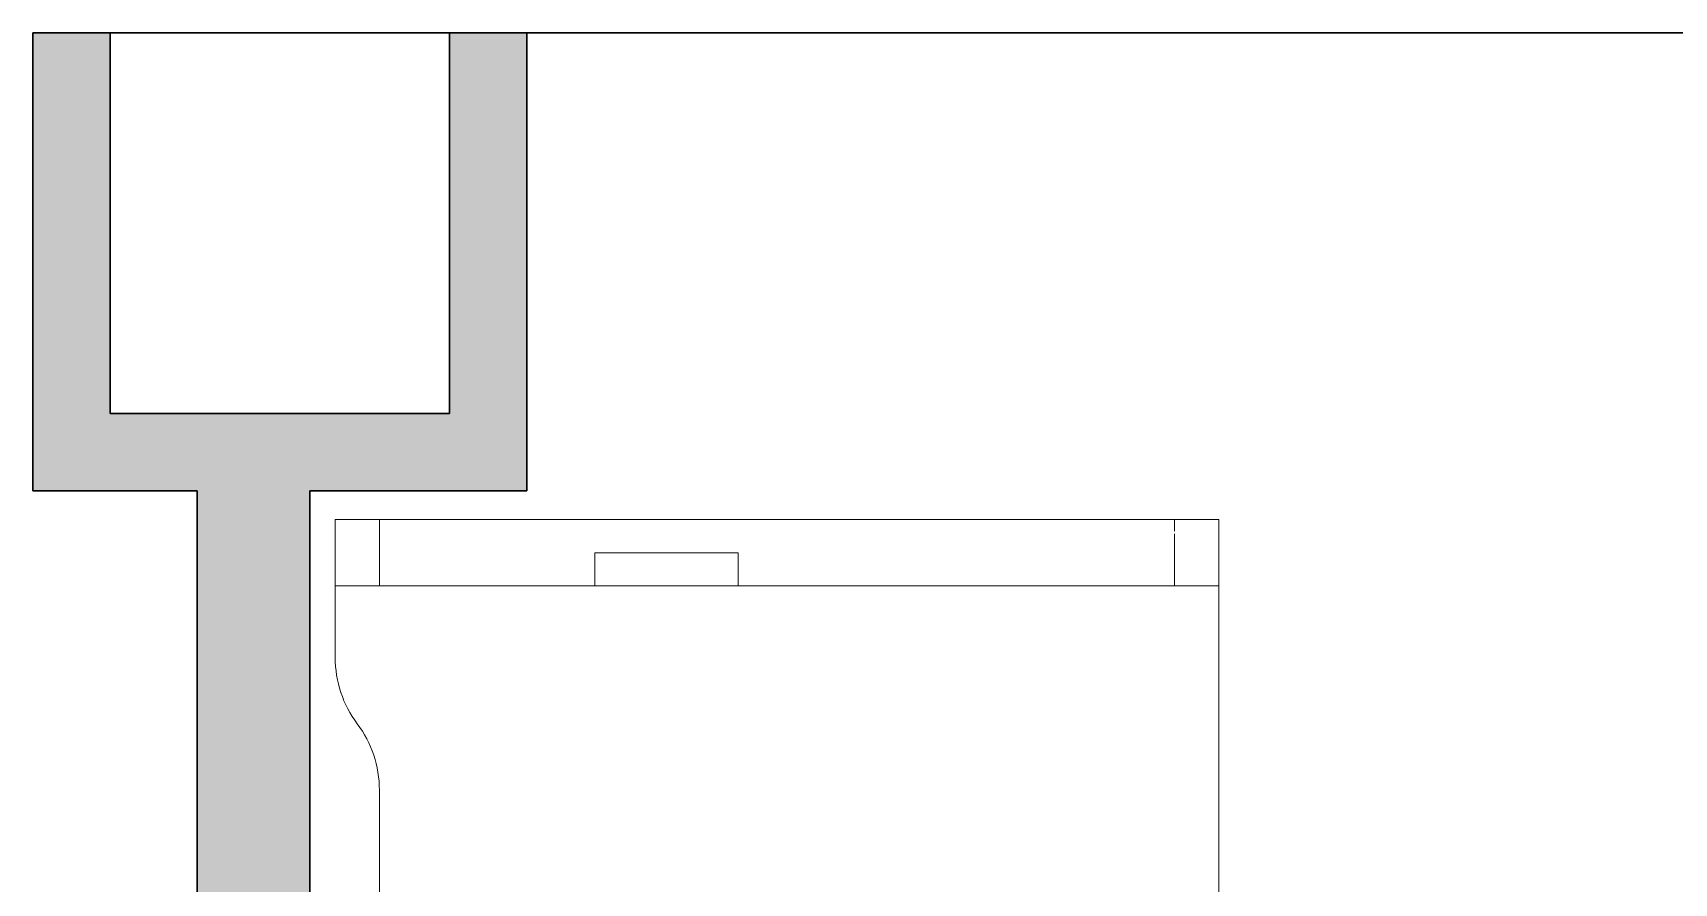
# Model space of a CAD drawing. Header units: millimetres. Extents: x 155927 to 295199, y -4084 to 97293.
# Drawn here: x 197577 to 199063, y 33475 to 34246 of the extents above; entities that cross this region are included whole.
import ezdxf

# ---------------------------------------------------------------- set-up
doc = ezdxf.new("R2010")
doc.units = ezdxf.units.MM
doc.header["$MEASUREMENT"] = 0
for name, color, linetype, lineweight in [('A-WALL-PATT', 7, 'CONTINUOUS', 9), ('I-FURN', 8, 'CONTINUOUS', 9), ('I-WALL', 7, 'CONTINUOUS', 9)]:
    doc.layers.add(name, color=color, linetype=linetype, lineweight=lineweight)

msp = doc.modelspace()

# ---------------------------------------------------------------- hatches: boundary and pattern name
at = {"layer": 'A-WALL-PATT'}
for points in [[(197647, 33830.6), (197647, 34245.6), (197577, 34245.6), (197577, 33830.6)], [(197959.7, 33830.6), (198024.4, 33830.6), (198024.4, 34245.6), (197954.4, 34245.6), (197954.4, 33830.6)], [(197827.8, 33830.6), (197954.4, 33830.6), (197954.4, 33900.6), (197647, 33900.6), (197647, 33830.6), (197725.8, 33830.6)]]:
    msp.add_hatch(color=256, dxfattribs=at).paths.add_polyline_path(points, flags=0)
h = msp.add_hatch(color=256, dxfattribs=at)
h.paths.add_polyline_path([(197827.8, 28407.6), (197827.8, 28809.6), (197725.8, 28809.6), (197725.8, 28407.6)], flags=0)
h.paths.add_polyline_path([(197827.8, 29819.6), (197827.8, 33830.6), (197725.8, 33830.6), (197725.8, 29819.6)], flags=0)

# ---------------------------------------------------------------- linework, layer by layer
at = {"layer": 'I-FURN'}
for p, q in [((197850.8, 33804.6), (198650.8, 33804.6)), ((197890.8, 33804.6), (197850.8, 33804.6)), ((197850.8, 33744.6), (197850.8, 33804.6)), ((197850.8, 33744.6), (197850.8, 33804.6)), ((198650.8, 33804.6), (197850.8, 33804.6)), ((197850.8, 33804.6), (197850.8, 33679.6)), ((197850.8, 33679.6), (197850.8, 33804.6)), ((197850.8, 33804.6), (198650.8, 33804.6)), ((198610.8, 33804.6), (197890.8, 33804.6)), ((197890.8, 33744.6), (197890.8, 33804.6)), ((197890.8, 33744.6), (197890.8, 33804.6)), ((198650.8, 33804.6), (198610.8, 33804.6)), ((198610.8, 33794), (198610.8, 33804.6)), ((198610.8, 33794), (198610.8, 33804.6)), ((198650.8, 33804.6), (198650.8, 33744.6)), ((198650.8, 33744.6), (198650.8, 33804.6)), ((198650.8, 32404.6), (198650.8, 33804.6)), ((198650.8, 33804.6), (198650.8, 32404.6)), ((198610.8, 33744.6), (198610.8, 33791.7)), ((198610.8, 33744.6), (198610.8, 33791.7)), ((198085.8, 33774.6), (198215.8, 33774.6)), ((198085.8, 33744.6), (198085.8, 33774.6)), ((198215.8, 33774.6), (198085.8, 33774.6)), ((198085.8, 33744.6), (198085.8, 33774.6)), ((198215.8, 33774.6), (198215.8, 33744.6)), ((198215.8, 33744.6), (198215.8, 33774.6)), ((198085.8, 33744.6), (197850.8, 33744.6)), ((197850.8, 33744.6), (197890.8, 33744.6)), ((197890.8, 33744.6), (198610.8, 33744.6)), ((198215.8, 33744.6), (198085.8, 33744.6)), ((198650.8, 33744.6), (198215.8, 33744.6)), ((198611.4, 33744.6), (198650.8, 33744.6)), ((197890.8, 33559.6), (197890.8, 32875.9)), ((197890.8, 32875.9), (197890.8, 33559.6))]:
    msp.add_line(p, q, dxfattribs=at)
for centre, start, end in [((197950.8, 33679.6), 180, 216.8699), ((197950.8, 33679.6), 180, 216.8699), ((197790.8, 33559.6), 0, 36.8699), ((197790.8, 33559.6), 0, 36.8699)]:
    msp.add_arc(centre, 100, start, end, dxfattribs=at)
at = {"layer": 'I-WALL', "lineweight": 30}
for p, q in [((197577, 34245.6), (197577, 33830.6)), ((197647, 34245.6), (197577, 34245.6)), ((197592, 34245.6), (200283.7, 34245.6)), ((197647, 33900.6), (197647, 34245.6)), ((197954.4, 34245.6), (197954.4, 33900.6)), ((198024.4, 34245.6), (197954.4, 34245.6)), ((198024.4, 33830.6), (198024.4, 34245.6)), ((197954.4, 33900.6), (197647, 33900.6)), ((197577, 33830.6), (197647, 33830.6)), ((197647, 33830.6), (197725.8, 33830.6)), ((197725.8, 33830.6), (197725.8, 29819.6)), ((197827.8, 29819.6), (197827.8, 33830.6)), ((197827.8, 33830.6), (197954.4, 33830.6)), ((197954.4, 33830.6), (198024.4, 33830.6))]:
    msp.add_line(p, q, dxfattribs=at)

doc.saveas('drawing.dxf')
